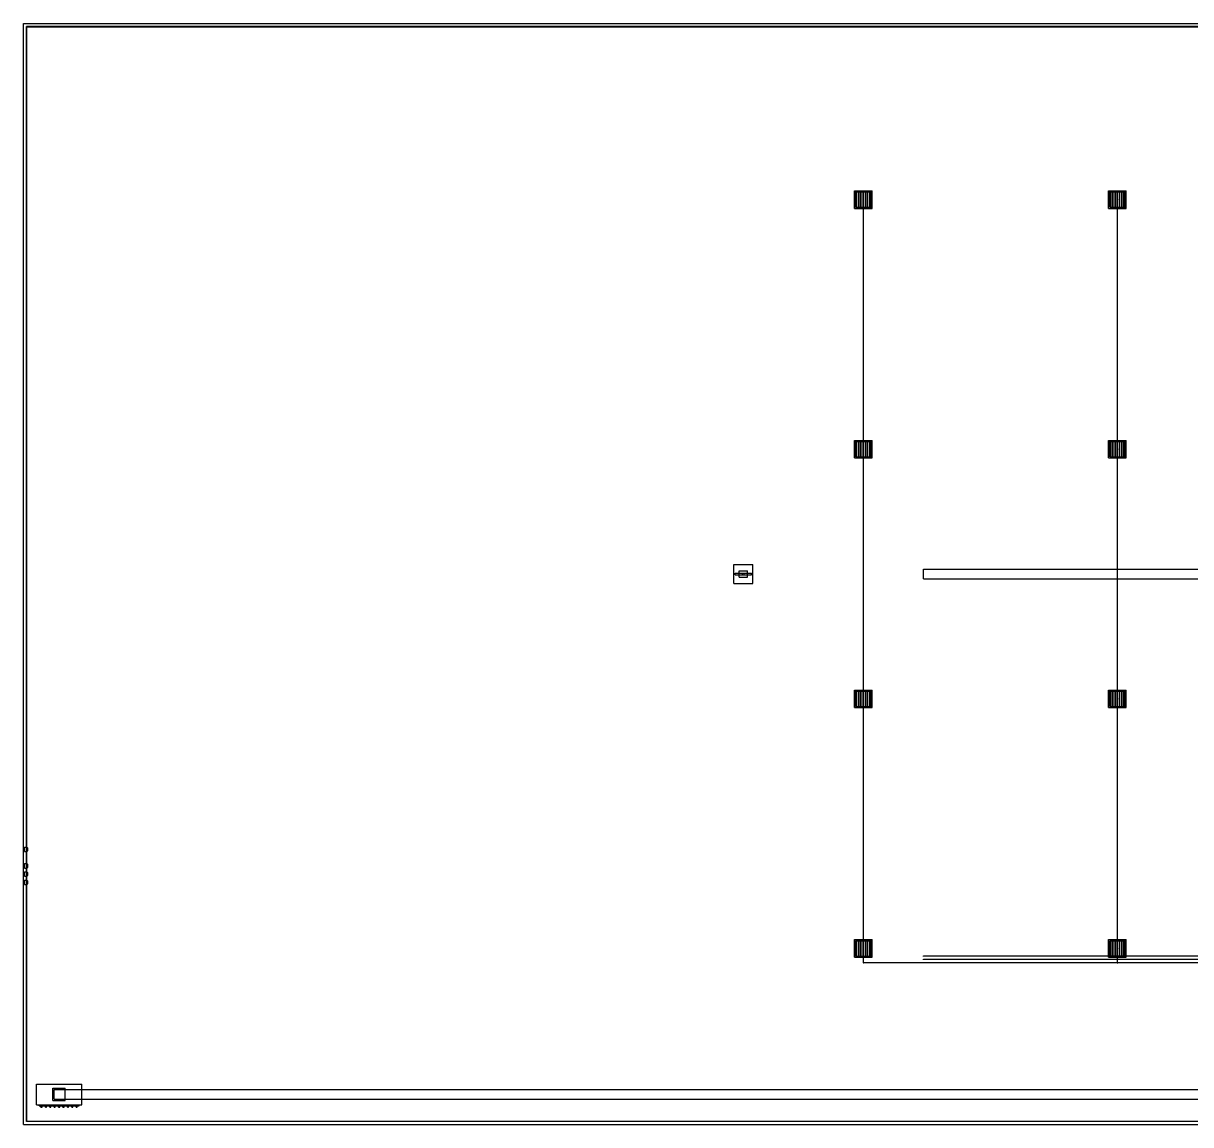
# Model space of a CAD drawing. Header units: millimetres. Extents: x 149000 to 367000, y -238120 to -197978.
# Drawn here: x 149000 to 191412, y -238000 to -198000 of the extents above; entities that cross this region are included whole.
import ezdxf

# ---------------------------------------------------------------- set-up
doc = ezdxf.new("R2010")
doc.units = ezdxf.units.MM

msp = doc.modelspace()

# ---------------------------------------------------------------- linework, layer by layer
at = {"layer": 'electrical'}
for p, q in [((179527.79, -204400), (179512.21, -204400)), ((179512.21, -204400), (179520, -204400)), ((179520, -204400), (179527.79, -204400)), ((179520, -232120), (179520, -204400)), ((188760.74, -204400), (188745.15, -204400)), ((188745.15, -204400), (188752.94, -204400)), ((188752.94, -204400), (188760.74, -204400)), ((188752.94, -232120), (188752.94, -204400)), ((181700, -231891.26), (181700, -231868.74)), ((181700, -231868.74), (181700, -231880)), ((181700, -231880), (181700, -231891.26)), ((334300, -231880), (181700, -231880)), ((181700, -232011.26), (181700, -231988.74)), ((181700, -231988.74), (181700, -232000)), ((179527.79, -232120), (179512.21, -232120)), ((179512.21, -232120), (179520, -232120)), ((179520, -232127.79), (179520, -232112.21)), ((179520, -232112.21), (179520, -232120)), ((179520, -232120), (179520, -232127.79)), ((366550, -232120), (179520, -232120)), ((179520, -232120), (179527.79, -232120)), ((181700, -232000), (181700, -232011.26)), ((334300, -232000), (181700, -232000)), ((181700, -232131.26), (181700, -232108.74)), ((181700, -232108.74), (181700, -232120)), ((181700, -232120), (181700, -232131.26)), ((334300, -232120), (181700, -232120)), ((188760.74, -232120), (188745.15, -232120)), ((188745.15, -232120), (188752.94, -232120)), ((188752.94, -232120), (188760.74, -232120))]:
    msp.add_line(p, q, dxfattribs=at)
at = {"layer": 'hvac'}
for p, q in [((181700, -218175), (181700, -217825)), ((181700, -217825), (334300, -217825)), ((181700, -218175), (334300, -218175)), ((149475, -237275), (149475, -236525)), ((149475, -236525), (151125, -236525)), ((151125, -237275), (151125, -236525)), ((150075, -237125), (150075, -236675)), ((150075, -236675), (150525, -236675)), ((150125, -237075), (150125, -236725)), ((150125, -236725), (258175, -236725)), ((150125, -237075), (258175, -237075)), ((150525, -237125), (150525, -236675)), ((149475, -237275), (151125, -237275)), ((149575, -237320), (149575, -237280)), ((149575, -237280), (151025, -237280)), ((149575, -237320), (151025, -237320)), ((149640, -237360), (149640, -237300)), ((149640, -237300), (149680, -237300)), ((149640, -237360), (149680, -237360)), ((149680, -237360), (149680, -237300)), ((149800, -237360), (149800, -237300)), ((149800, -237300), (149840, -237300)), ((149800, -237360), (149840, -237360)), ((149840, -237360), (149840, -237300)), ((149960, -237360), (149960, -237300)), ((149960, -237300), (150000, -237300)), ((149960, -237360), (150000, -237360)), ((150000, -237360), (150000, -237300)), ((150075, -237125), (150525, -237125)), ((150120, -237360), (150120, -237300)), ((150120, -237300), (150160, -237300)), ((150120, -237360), (150160, -237360)), ((150160, -237360), (150160, -237300)), ((150280, -237360), (150280, -237300)), ((150280, -237300), (150320, -237300)), ((150280, -237360), (150320, -237360)), ((150320, -237360), (150320, -237300)), ((150440, -237360), (150440, -237300)), ((150440, -237300), (150480, -237300)), ((150440, -237360), (150480, -237360)), ((150480, -237360), (150480, -237300)), ((150600, -237360), (150600, -237300)), ((150600, -237300), (150640, -237300)), ((150600, -237360), (150640, -237360)), ((150640, -237360), (150640, -237300)), ((150760, -237360), (150760, -237300)), ((150760, -237300), (150800, -237300)), ((150760, -237360), (150800, -237360)), ((150800, -237360), (150800, -237300)), ((150920, -237360), (150920, -237300)), ((150920, -237300), (150960, -237300)), ((150920, -237360), (150960, -237360)), ((150960, -237360), (150960, -237300)), ((151025, -237320), (151025, -237280))]:
    msp.add_line(p, q, dxfattribs=at)
at = {"layer": 'interiors'}
for p, q in [((149000, -238000), (149000, -198000)), ((149000, -198000), (367000, -198000)), ((366880, -198120), (149120, -198120)), ((149120, -237880), (149120, -198120)), ((149125, -237875), (149125, -198125)), ((149125, -198125), (366875, -198125)), ((174810, -218350), (174810, -217650)), ((174810, -217650), (175510, -217650)), ((174860, -218030), (174860, -217970)), ((174860, -217970), (175460, -217970)), ((175010, -218110), (175010, -217890)), ((175010, -217890), (175310, -217890)), ((175130, -218035), (175130, -217965)), ((175130, -217965), (175190, -217965)), ((175190, -218035), (175190, -217965)), ((175310, -218110), (175310, -217890)), ((175460, -218030), (175460, -217970)), ((175510, -218350), (175510, -217650)), ((174810, -218350), (175510, -218350)), ((174860, -218030), (175460, -218030)), ((175010, -218110), (175310, -218110)), ((175130, -218035), (175190, -218035)), ((366880, -237880), (149120, -237880)), ((256800, -237880), (149120, -237880)), ((149125, -237875), (366875, -237875)), ((149000, -238000), (256800, -238000)), ((149000, -238000), (367000, -238000))]:
    msp.add_line(p, q, dxfattribs=at)
at = {"layer": 'lighting'}
for p, q in [((179200, -204720), (179200, -204080)), ((179200, -204080), (179840, -204080)), ((179240, -204680), (179240, -204120)), ((179240, -204120), (179800, -204120)), ((179274, -204670), (179274, -204130)), ((179274, -204130), (179286, -204130)), ((179286, -204670), (179286, -204130)), ((179354, -204670), (179354, -204130)), ((179354, -204130), (179366, -204130)), ((179366, -204670), (179366, -204130)), ((179434, -204670), (179434, -204130)), ((179434, -204130), (179446, -204130)), ((179446, -204670), (179446, -204130)), ((179514, -204670), (179514, -204130)), ((179514, -204130), (179526, -204130)), ((179529, -204400), (179515.5, -204392.21)), ((179515.5, -204392.21), (179515.5, -204407.79)), ((179515.5, -204407.79), (179529, -204400)), ((179526, -204670), (179526, -204130)), ((179594, -204670), (179594, -204130)), ((179594, -204130), (179606, -204130)), ((179606, -204670), (179606, -204130)), ((179674, -204670), (179674, -204130)), ((179674, -204130), (179686, -204130)), ((179686, -204670), (179686, -204130)), ((179754, -204670), (179754, -204130)), ((179754, -204130), (179766, -204130)), ((179766, -204670), (179766, -204130)), ((179800, -204680), (179800, -204120)), ((179840, -204720), (179840, -204080)), ((188432.94, -204720), (188432.94, -204080)), ((188432.94, -204080), (189072.94, -204080)), ((188472.94, -204680), (188472.94, -204120)), ((188472.94, -204120), (189032.94, -204120)), ((188506.94, -204670), (188506.94, -204130)), ((188506.94, -204130), (188518.94, -204130)), ((188518.94, -204670), (188518.94, -204130)), ((188586.94, -204670), (188586.94, -204130)), ((188586.94, -204130), (188598.94, -204130)), ((188598.94, -204670), (188598.94, -204130)), ((188666.94, -204670), (188666.94, -204130)), ((188666.94, -204130), (188678.94, -204130)), ((188678.94, -204670), (188678.94, -204130)), ((188746.94, -204670), (188746.94, -204130)), ((188746.94, -204130), (188758.94, -204130)), ((188761.94, -204400), (188748.44, -204392.21)), ((188748.44, -204392.21), (188748.44, -204407.79)), ((188748.44, -204407.79), (188761.94, -204400)), ((188758.94, -204670), (188758.94, -204130)), ((188826.94, -204670), (188826.94, -204130)), ((188826.94, -204130), (188838.94, -204130)), ((188838.94, -204670), (188838.94, -204130)), ((188906.94, -204670), (188906.94, -204130)), ((188906.94, -204130), (188918.94, -204130)), ((188918.94, -204670), (188918.94, -204130)), ((188986.94, -204670), (188986.94, -204130)), ((188986.94, -204130), (188998.94, -204130)), ((188998.94, -204670), (188998.94, -204130)), ((189032.94, -204680), (189032.94, -204120)), ((189072.94, -204720), (189072.94, -204080)), ((179200, -204720), (179840, -204720)), ((179240, -204680), (179800, -204680)), ((179274, -204670), (179286, -204670)), ((179354, -204670), (179366, -204670)), ((179434, -204670), (179446, -204670)), ((179514, -204670), (179526, -204670)), ((179594, -204670), (179606, -204670)), ((179674, -204670), (179686, -204670)), ((179754, -204670), (179766, -204670)), ((188432.94, -204720), (189072.94, -204720)), ((188472.94, -204680), (189032.94, -204680)), ((188506.94, -204670), (188518.94, -204670)), ((188586.94, -204670), (188598.94, -204670)), ((188666.94, -204670), (188678.94, -204670)), ((188746.94, -204670), (188758.94, -204670)), ((188826.94, -204670), (188838.94, -204670)), ((188906.94, -204670), (188918.94, -204670)), ((188986.94, -204670), (188998.94, -204670)), ((179200, -213786.67), (179200, -213146.67)), ((179200, -213146.67), (179840, -213146.67)), ((179240, -213746.67), (179240, -213186.67)), ((179240, -213186.67), (179800, -213186.67)), ((179274, -213736.67), (179274, -213196.67)), ((179274, -213196.67), (179286, -213196.67)), ((179286, -213736.67), (179286, -213196.67)), ((179354, -213736.67), (179354, -213196.67)), ((179354, -213196.67), (179366, -213196.67)), ((179366, -213736.67), (179366, -213196.67)), ((179434, -213736.67), (179434, -213196.67)), ((179434, -213196.67), (179446, -213196.67)), ((179446, -213736.67), (179446, -213196.67)), ((179514, -213736.67), (179514, -213196.67)), ((179514, -213196.67), (179526, -213196.67)), ((179526, -213736.67), (179526, -213196.67)), ((179594, -213736.67), (179594, -213196.67)), ((179594, -213196.67), (179606, -213196.67)), ((179606, -213736.67), (179606, -213196.67)), ((179674, -213736.67), (179674, -213196.67)), ((179674, -213196.67), (179686, -213196.67)), ((179686, -213736.67), (179686, -213196.67)), ((179754, -213736.67), (179754, -213196.67)), ((179754, -213196.67), (179766, -213196.67)), ((179766, -213736.67), (179766, -213196.67)), ((179800, -213746.67), (179800, -213186.67)), ((179840, -213786.67), (179840, -213146.67)), ((188432.94, -213786.67), (188432.94, -213146.67)), ((188432.94, -213146.67), (189072.94, -213146.67)), ((188472.94, -213746.67), (188472.94, -213186.67)), ((188472.94, -213186.67), (189032.94, -213186.67)), ((188506.94, -213736.67), (188506.94, -213196.67)), ((188506.94, -213196.67), (188518.94, -213196.67)), ((188518.94, -213736.67), (188518.94, -213196.67)), ((188586.94, -213736.67), (188586.94, -213196.67)), ((188586.94, -213196.67), (188598.94, -213196.67)), ((188598.94, -213736.67), (188598.94, -213196.67)), ((188666.94, -213736.67), (188666.94, -213196.67)), ((188666.94, -213196.67), (188678.94, -213196.67)), ((188678.94, -213736.67), (188678.94, -213196.67)), ((188746.94, -213736.67), (188746.94, -213196.67)), ((188746.94, -213196.67), (188758.94, -213196.67)), ((188758.94, -213736.67), (188758.94, -213196.67)), ((188826.94, -213736.67), (188826.94, -213196.67)), ((188826.94, -213196.67), (188838.94, -213196.67)), ((188838.94, -213736.67), (188838.94, -213196.67)), ((188906.94, -213736.67), (188906.94, -213196.67)), ((188906.94, -213196.67), (188918.94, -213196.67)), ((188918.94, -213736.67), (188918.94, -213196.67)), ((188986.94, -213736.67), (188986.94, -213196.67)), ((188986.94, -213196.67), (188998.94, -213196.67)), ((188998.94, -213736.67), (188998.94, -213196.67)), ((189032.94, -213746.67), (189032.94, -213186.67)), ((189072.94, -213786.67), (189072.94, -213146.67)), ((179240, -213746.67), (179800, -213746.67)), ((179274, -213736.67), (179286, -213736.67)), ((179354, -213736.67), (179366, -213736.67)), ((179434, -213736.67), (179446, -213736.67)), ((179514, -213736.67), (179526, -213736.67)), ((179529, -213466.67), (179515.5, -213458.87)), ((179515.5, -213458.87), (179515.5, -213474.46)), ((179515.5, -213474.46), (179529, -213466.67)), ((179594, -213736.67), (179606, -213736.67)), ((179674, -213736.67), (179686, -213736.67)), ((179754, -213736.67), (179766, -213736.67)), ((188472.94, -213746.67), (189032.94, -213746.67)), ((188506.94, -213736.67), (188518.94, -213736.67)), ((188586.94, -213736.67), (188598.94, -213736.67)), ((188666.94, -213736.67), (188678.94, -213736.67)), ((188746.94, -213736.67), (188758.94, -213736.67)), ((188761.94, -213466.67), (188748.44, -213458.87)), ((188748.44, -213458.87), (188748.44, -213474.46)), ((188748.44, -213474.46), (188761.94, -213466.67)), ((188826.94, -213736.67), (188838.94, -213736.67)), ((188906.94, -213736.67), (188918.94, -213736.67)), ((188986.94, -213736.67), (188998.94, -213736.67)), ((179200, -213786.67), (179840, -213786.67)), ((188432.94, -213786.67), (189072.94, -213786.67)), ((179200, -222853.33), (179200, -222213.33)), ((179200, -222213.33), (179840, -222213.33)), ((179840, -222853.33), (179840, -222213.33)), ((188432.94, -222853.33), (188432.94, -222213.33)), ((188432.94, -222213.33), (189072.94, -222213.33)), ((189072.94, -222853.33), (189072.94, -222213.33)), ((179240, -222813.33), (179240, -222253.33)), ((179240, -222253.33), (179800, -222253.33)), ((179274, -222803.33), (179274, -222263.33)), ((179274, -222263.33), (179286, -222263.33)), ((179286, -222803.33), (179286, -222263.33)), ((179354, -222803.33), (179354, -222263.33)), ((179354, -222263.33), (179366, -222263.33)), ((179366, -222803.33), (179366, -222263.33)), ((179434, -222803.33), (179434, -222263.33)), ((179434, -222263.33), (179446, -222263.33)), ((179446, -222803.33), (179446, -222263.33)), ((179514, -222803.33), (179514, -222263.33)), ((179514, -222263.33), (179526, -222263.33)), ((179529, -222533.33), (179515.5, -222525.54)), ((179515.5, -222525.54), (179515.5, -222541.13)), ((179515.5, -222541.13), (179529, -222533.33)), ((179526, -222803.33), (179526, -222263.33)), ((179594, -222803.33), (179594, -222263.33)), ((179594, -222263.33), (179606, -222263.33)), ((179606, -222803.33), (179606, -222263.33)), ((179674, -222803.33), (179674, -222263.33)), ((179674, -222263.33), (179686, -222263.33)), ((179686, -222803.33), (179686, -222263.33)), ((179754, -222803.33), (179754, -222263.33)), ((179754, -222263.33), (179766, -222263.33)), ((179766, -222803.33), (179766, -222263.33)), ((179800, -222813.33), (179800, -222253.33)), ((188472.94, -222813.33), (188472.94, -222253.33)), ((188472.94, -222253.33), (189032.94, -222253.33)), ((188506.94, -222803.33), (188506.94, -222263.33)), ((188506.94, -222263.33), (188518.94, -222263.33)), ((188518.94, -222803.33), (188518.94, -222263.33)), ((188586.94, -222803.33), (188586.94, -222263.33)), ((188586.94, -222263.33), (188598.94, -222263.33)), ((188598.94, -222803.33), (188598.94, -222263.33)), ((188666.94, -222803.33), (188666.94, -222263.33)), ((188666.94, -222263.33), (188678.94, -222263.33)), ((188678.94, -222803.33), (188678.94, -222263.33)), ((188746.94, -222803.33), (188746.94, -222263.33)), ((188746.94, -222263.33), (188758.94, -222263.33)), ((188761.94, -222533.33), (188748.44, -222525.54)), ((188748.44, -222525.54), (188748.44, -222541.13)), ((188748.44, -222541.13), (188761.94, -222533.33)), ((188758.94, -222803.33), (188758.94, -222263.33)), ((188826.94, -222803.33), (188826.94, -222263.33)), ((188826.94, -222263.33), (188838.94, -222263.33)), ((188838.94, -222803.33), (188838.94, -222263.33)), ((188906.94, -222803.33), (188906.94, -222263.33)), ((188906.94, -222263.33), (188918.94, -222263.33)), ((188918.94, -222803.33), (188918.94, -222263.33)), ((188986.94, -222803.33), (188986.94, -222263.33)), ((188986.94, -222263.33), (188998.94, -222263.33)), ((188998.94, -222803.33), (188998.94, -222263.33)), ((189032.94, -222813.33), (189032.94, -222253.33)), ((179200, -222853.33), (179840, -222853.33)), ((179240, -222813.33), (179800, -222813.33)), ((179274, -222803.33), (179286, -222803.33)), ((179354, -222803.33), (179366, -222803.33)), ((179434, -222803.33), (179446, -222803.33)), ((179514, -222803.33), (179526, -222803.33)), ((179594, -222803.33), (179606, -222803.33)), ((179674, -222803.33), (179686, -222803.33)), ((179754, -222803.33), (179766, -222803.33)), ((188432.94, -222853.33), (189072.94, -222853.33)), ((188472.94, -222813.33), (189032.94, -222813.33)), ((188506.94, -222803.33), (188518.94, -222803.33)), ((188586.94, -222803.33), (188598.94, -222803.33)), ((188666.94, -222803.33), (188678.94, -222803.33)), ((188746.94, -222803.33), (188758.94, -222803.33)), ((188826.94, -222803.33), (188838.94, -222803.33)), ((188906.94, -222803.33), (188918.94, -222803.33)), ((188986.94, -222803.33), (188998.94, -222803.33)), ((179200, -231920), (179200, -231280)), ((179200, -231280), (179840, -231280)), ((179240, -231880), (179240, -231320)), ((179240, -231320), (179800, -231320)), ((179274, -231870), (179274, -231330)), ((179274, -231330), (179286, -231330)), ((179286, -231870), (179286, -231330)), ((179354, -231870), (179354, -231330)), ((179354, -231330), (179366, -231330)), ((179366, -231870), (179366, -231330)), ((179434, -231870), (179434, -231330)), ((179434, -231330), (179446, -231330)), ((179446, -231870), (179446, -231330)), ((179514, -231870), (179514, -231330)), ((179514, -231330), (179526, -231330)), ((179526, -231870), (179526, -231330)), ((179594, -231870), (179594, -231330)), ((179594, -231330), (179606, -231330)), ((179606, -231870), (179606, -231330)), ((179674, -231870), (179674, -231330)), ((179674, -231330), (179686, -231330)), ((179686, -231870), (179686, -231330)), ((179754, -231870), (179754, -231330)), ((179754, -231330), (179766, -231330)), ((179766, -231870), (179766, -231330)), ((179800, -231880), (179800, -231320)), ((179840, -231920), (179840, -231280)), ((188432.94, -231920), (188432.94, -231280)), ((188432.94, -231280), (189072.94, -231280)), ((188472.94, -231880), (188472.94, -231320)), ((188472.94, -231320), (189032.94, -231320)), ((188506.94, -231870), (188506.94, -231330)), ((188506.94, -231330), (188518.94, -231330)), ((188518.94, -231870), (188518.94, -231330)), ((188586.94, -231870), (188586.94, -231330)), ((188586.94, -231330), (188598.94, -231330)), ((188598.94, -231870), (188598.94, -231330)), ((188666.94, -231870), (188666.94, -231330)), ((188666.94, -231330), (188678.94, -231330)), ((188678.94, -231870), (188678.94, -231330)), ((188746.94, -231870), (188746.94, -231330)), ((188746.94, -231330), (188758.94, -231330)), ((188758.94, -231870), (188758.94, -231330)), ((188826.94, -231870), (188826.94, -231330)), ((188826.94, -231330), (188838.94, -231330)), ((188838.94, -231870), (188838.94, -231330)), ((188906.94, -231870), (188906.94, -231330)), ((188906.94, -231330), (188918.94, -231330)), ((188918.94, -231870), (188918.94, -231330)), ((188986.94, -231870), (188986.94, -231330)), ((188986.94, -231330), (188998.94, -231330)), ((188998.94, -231870), (188998.94, -231330)), ((189032.94, -231880), (189032.94, -231320)), ((189072.94, -231920), (189072.94, -231280)), ((179200, -231920), (179840, -231920)), ((179240, -231880), (179800, -231880)), ((179274, -231870), (179286, -231870)), ((179354, -231870), (179366, -231870)), ((179434, -231870), (179446, -231870)), ((179514, -231870), (179526, -231870)), ((179529, -231600), (179515.5, -231592.21)), ((179515.5, -231592.21), (179515.5, -231607.79)), ((179515.5, -231607.79), (179529, -231600)), ((179594, -231870), (179606, -231870)), ((179674, -231870), (179686, -231870)), ((179754, -231870), (179766, -231870)), ((188432.94, -231920), (189072.94, -231920)), ((188472.94, -231880), (189032.94, -231880)), ((188506.94, -231870), (188518.94, -231870)), ((188586.94, -231870), (188598.94, -231870)), ((188666.94, -231870), (188678.94, -231870)), ((188746.94, -231870), (188758.94, -231870)), ((188761.94, -231600), (188748.44, -231592.21)), ((188748.44, -231592.21), (188748.44, -231607.79)), ((188748.44, -231607.79), (188761.94, -231600)), ((188826.94, -231870), (188838.94, -231870)), ((188906.94, -231870), (188918.94, -231870)), ((188986.94, -231870), (188998.94, -231870))]:
    msp.add_line(p, q, dxfattribs=at)
at = {"layer": 'sensors'}
for p, q in [((149040, -228080), (149040, -227920)), ((149040, -227920), (149140, -227920)), ((149040, -228080), (149140, -228080)), ((149140, -228080), (149140, -227920)), ((149145, -228055), (149145, -227945)), ((149145, -227945), (149165, -227945)), ((149145, -228055), (149165, -228055)), ((149165, -228055), (149165, -227945)), ((149040, -228680), (149040, -228520)), ((149040, -228520), (149140, -228520)), ((149140, -228680), (149140, -228520)), ((149145, -228655), (149145, -228545)), ((149145, -228545), (149165, -228545)), ((149165, -228655), (149165, -228545)), ((149040, -228680), (149140, -228680)), ((149040, -228980), (149040, -228820)), ((149040, -228820), (149140, -228820)), ((149040, -228980), (149140, -228980)), ((149140, -228980), (149140, -228820)), ((149145, -228655), (149165, -228655)), ((149145, -228955), (149145, -228845)), ((149145, -228845), (149165, -228845)), ((149145, -228955), (149165, -228955)), ((149165, -228955), (149165, -228845)), ((149040, -229280), (149040, -229120)), ((149040, -229120), (149140, -229120)), ((149040, -229280), (149140, -229280)), ((149140, -229280), (149140, -229120)), ((149145, -229255), (149145, -229145)), ((149145, -229145), (149165, -229145)), ((149145, -229255), (149165, -229255)), ((149165, -229255), (149165, -229145))]:
    msp.add_line(p, q, dxfattribs=at)

doc.saveas('drawing.dxf')
